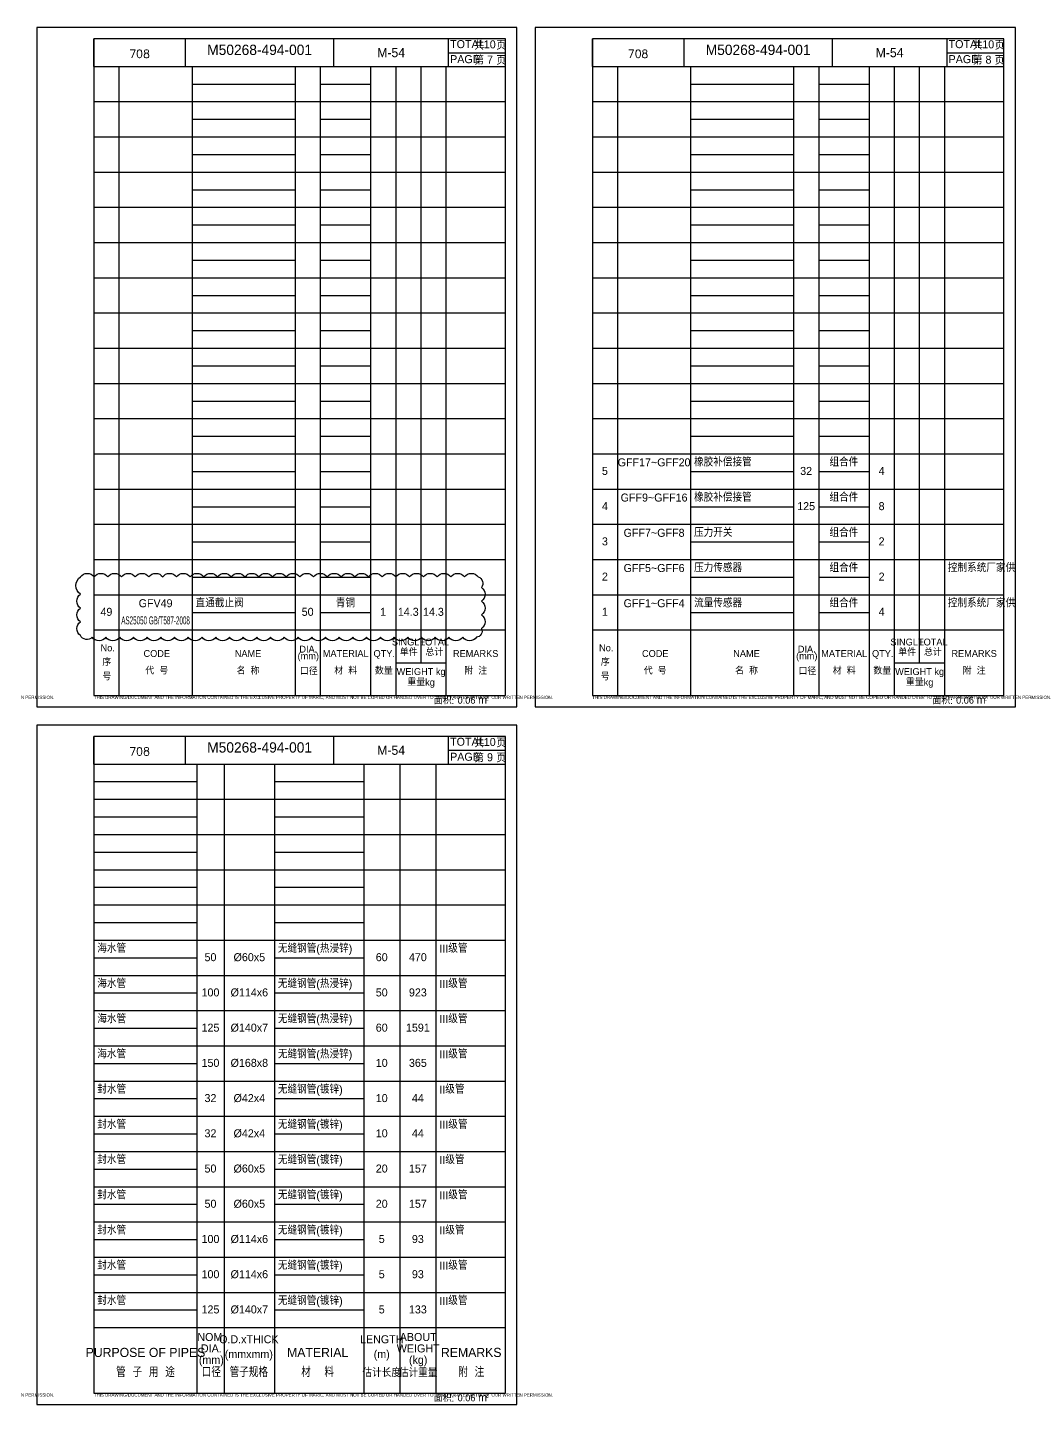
# Model space of a CAD drawing. Header units: millimetres. Extents: x 0 to 1091, y -428 to 602.
# Drawn here: x 650 to 1091, y 0 to 602 of the extents above; entities that cross this region are included whole.
import ezdxf
from ezdxf.enums import TextEntityAlignment as Align

# ---------------------------------------------------------------- set-up
doc = ezdxf.new("R2010")
doc.units = ezdxf.units.MM
doc.linetypes.add('CENTER2', pattern=[1.55, 0.8, -0.15, 0.15, -0.15, 0.15, -0.15])
doc.layers.add('CHINESE', color=2, linetype='CENTER2')
doc.layers.add('TEXT', color=2, linetype='Continuous')
doc.layers.add('云线', color=6, linetype='Continuous', plot=False)
doc.styles.add('CHINESE', font='SHORT.shx', dxfattribs={"bigfont": 'HZDXF.shx'})
doc.styles.add('HZDXF', font='short.shx', dxfattribs={"bigfont": 'hzdxf.shx'})
doc.styles.add('ROMANS', font='ROMANS')

# ---------------------------------------------------------------- blocks, each defined once
blk = doc.blocks.new('200')
at = {"color": 0}
for p, q in [((0, 0), (0, -22)), ((32, 0), (32, -22)), ((77, 0), (77, -22)), ((88, 0), (88, -22)), ((121, 0), (121, -22)), ((143, 0), (143, -22))]:
    blk.add_line(p, q, dxfattribs=at)
for p, q in [((132, 0), (132, -11)), ((121, -14.3), (143, -14.3))]:
    blk.add_line(p, q)
at = {"color": 7}
for points in [[(0, 246.4), (0, -28.6)], [(32, 246.4), (32, -28.6)], [(77, 246.4), (77, -28.6)], [(88, 246.4), (88, -28.6)], [(110, 246.4), (110, -28.6)], [(121, 246.4), (121, -28.6)], [(132, 246.4), (132, -14.3)], [(143, 246.4), (143, -28.6)], [(32, 238.7), (77, 238.7)], [(88, 238.7), (110, 238.7)], [(-11, 231), (169, 231)], [(32, 223.3), (77, 223.3)], [(88, 223.3), (110, 223.3)], [(-11, 215.6), (169, 215.6)], [(32, 207.9), (77, 207.9)], [(88, 207.9), (110, 207.9)], [(-11, 200.2), (169, 200.2)], [(32, 192.5), (77, 192.5)], [(88, 192.5), (110, 192.5)], [(-11, 184.8), (169, 184.8)], [(32, 177.1), (77, 177.1)], [(88, 177.1), (110, 177.1)], [(-11, 169.4), (169, 169.4)], [(32, 161.7), (77, 161.7)], [(88, 161.7), (110, 161.7)], [(-11, 154), (169, 154)], [(32, 146.3), (77, 146.3)], [(88, 146.3), (110, 146.3)], [(-11, 138.6), (169, 138.6)], [(32, 130.9), (77, 130.9)], [(88, 130.9), (110, 130.9)], [(-11, 123.2), (169, 123.2)], [(32, 115.5), (77, 115.5)], [(88, 115.5), (110, 115.5)], [(-11, 107.8), (169, 107.8)], [(32, 100.1), (77, 100.1)], [(88, 100.1), (110, 100.1)], [(-11, 92.4), (169, 92.4)], [(32, 84.7), (77, 84.7)], [(88, 84.7), (110, 84.7)], [(-11, 77), (169, 77)], [(32, 69.3), (77, 69.3)], [(88, 69.3), (110, 69.3)], [(-11, 61.6), (169, 61.6)], [(32, 53.9), (77, 53.9)], [(88, 53.9), (110, 53.9)], [(-11, 46.2), (169, 46.2)], [(32, 38.5), (77, 38.5)], [(88, 38.5), (110, 38.5)], [(-11, 30.8), (169, 30.8)], [(32, 23.1), (77, 23.1)], [(88, 23.1), (110, 23.1)], [(-11, 15.4), (169, 15.4)], [(32, 7.7), (77, 7.7)], [(88, 7.7), (110, 7.7)]]:
    blk.add_lwpolyline(points, dxfattribs=at)
at = {"color": 0}
blk.add_lwpolyline([(-11, 0), (169, 0)], dxfattribs=at)
at = {"layer": 'TEXT', "color": 2, "style": 'HZDXF'}
for s, p in [('SINGLE', (126.7, -6.76)), ('TOTAL', (137.89, -6.76)), ('No.', (-4.93, -9.3)), ('CODE', (16.52, -11.78)), ('NAME', (56.43, -11.78)), ('(mm)', (82.78, -12.86)), ('DIA.', (82.78, -9.86)), ('MATERIAL', (99.15, -11.78)), ('QTY.', (115.99, -11.78)), ('单件', (126.7, -11.27)), ('总计', (137.89, -11.27)), ('REMARKS', (155.97, -11.78)), ('序', (-5.34, -15.65)), ('代  号', (16.52, -19.41)), ('名  称', (56.43, -19.41)), ('口径', (83.03, -19.58)), ('材  料', (99.15, -19.41)), ('数量', (115.8, -19.41)), ('WEIGHT kg', (132.12, -19.67)), ('附  注', (155.97, -19.41)), ('号', (-5.34, -21.92)), ('重量kg', (132.12, -24.35))]:
    blk.add_text(s, height=3, dxfattribs=at).set_placement(p, align=Align.CENTER)
blk = doc.blocks.new('$frameArea')
at = {"color": 2, "linetype": 'Continuous', "style": 'HZDXF'}
for s, p in [('面', (-31.33, -3.8)), ('积:', (-27.42, -3.8))]:
    blk.add_text(s, height=3, dxfattribs=at).set_placement(p)
at = {"color": 2, "style": 'HZDXF'}
for s, height, p in [('m', 3.5, (-11.95, -3.61)), ('2', 2, (-8.89, -2.17))]:
    blk.add_text(s, height=height, dxfattribs=at).set_placement(p)
at = {"color": 2, "linetype": 'Continuous', "style": 'HZDXF'}
blk.add_attdef('AREA', text='', height=3, dxfattribs=at).set_placement((-17.02, -3.6), align=Align.CENTER)
blk = doc.blocks.new('201')
at = {"color": 7, "linetype": 'Continuous'}
for points in [[(0, 246.4), (0, -28.6)], [(12, 246.4), (12, -28.6)], [(34, 246.4), (34, -28.6)], [(73, 246.4), (73, -28.6)], [(88.8, 246.4), (88.8, -28.6)], [(104.6, 246.4), (104.6, -28.6)], [(-45, 238.7), (0, 238.7)], [(34, 238.7), (73, 238.7)], [(-45, 231), (135, 231)], [(34, 231), (73, 231)], [(-45, 223.3), (0, 223.3)], [(34, 223.3), (73, 223.3)], [(-45, 215.6), (135, 215.6)], [(-45, 207.9), (0, 207.9)], [(34, 207.9), (73, 207.9)], [(-45, 200.2), (135, 200.2)], [(-45, 192.5), (0, 192.5)], [(34, 192.5), (73, 192.5)], [(-45, 184.8), (135, 184.8)], [(-45, 177.1), (0, 177.1)], [(34, 177.1), (73, 177.1)], [(-45, 169.4), (135, 169.4)], [(-45, 161.7), (0, 161.7)], [(34, 161.7), (73, 161.7)], [(-45, 154), (135, 154)], [(-45, 146.3), (0, 146.3)], [(34, 146.3), (73, 146.3)], [(-45, 138.6), (135, 138.6)], [(-45, 130.9), (0, 130.9)], [(34, 130.9), (73, 130.9)], [(-45, 123.2), (135, 123.2)], [(-45, 115.5), (0, 115.5)], [(34, 115.5), (73, 115.5)], [(-45, 107.8), (135, 107.8)], [(-45, 100.1), (0, 100.1)], [(34, 100.1), (73, 100.1)], [(-45, 92.4), (135, 92.4)], [(-45, 84.7), (0, 84.7)], [(34, 84.7), (73, 84.7)], [(-45, 77), (135, 77)], [(-45, 69.3), (0, 69.3)], [(34, 69.3), (73, 69.3)], [(-45, 61.6), (135, 61.6)], [(-45, 53.9), (0, 53.9)], [(34, 53.9), (73, 53.9)], [(-45, 46.2), (135, 46.2)], [(-45, 38.5), (0, 38.5)], [(34, 38.5), (73, 38.5)], [(-45, 30.8), (135, 30.8)], [(-45, 23.1), (0, 23.1)], [(34, 23.1), (73, 23.1)], [(-45, 15.4), (135, 15.4)], [(-45, 7.7), (0, 7.7)], [(34, 7.7), (73, 7.7)], [(-45, 0), (135, 0)]]:
    blk.add_lwpolyline(points, dxfattribs=at)
at = {"color": 0}
blk.add_lwpolyline([(-45, 0), (135, 0)], dxfattribs=at)
at = {"layer": 'TEXT', "color": 2, "style": 'HZDXF'}
for s, height, p in [('NOM.', 3.5, (6.38, -5.85)), ('O.D.xTHICK', 3.5, (22.78, -6.85)), ('LENGTH', 3.5, (80.9, -6.85)), ('ABOUT', 3.5, (96.84, -5.85)), ('PURPOSE OF PIPES', 4, (-22.42, -12.85)), ('DIA.', 3.5, (6.38, -10.85)), ('(mmxmm)', 3.5, (22.78, -13.35)), ('MATERIAL', 4, (52.88, -12.85)), ('(m)', 3.5, (80.9, -13.35)), ('WEIGHT', 3.5, (96.84, -10.85)), ('REMARKS', 4, (120.04, -12.85)), ('管  子  用  途', 4, (-22.42, -21.59)), ('(mm)', 3.5, (6.38, -15.85)), ('口径', 4, (6.38, -21.59)), ('管子规格', 4, (22.78, -21.59)), ('材    料', 4, (52.88, -21.59)), ('估计长度', 3.5, (80.9, -21.59)), ('估计重量', 3.5, (96.84, -21.59)), ('(kg)', 3.5, (96.84, -15.85)), ('附  注', 4, (120.04, -21.59))]:
    blk.add_text(s, height=height, dxfattribs=at).set_placement(p, align=Align.CENTER)
blk = doc.blocks.new('$FRAMEC2')
at = {"color": 0}
for points in [[(-180, -12), (-180, 0)], [(-140, 0), (-140, -12)], [(-75, -12), (-75, 0)], [(-25, 0), (-25, -12)], [(-180, -12), (0, -12)]]:
    blk.add_lwpolyline(points, dxfattribs=at)
at = {"color": 7}
blk.add_lwpolyline([(-25, -6), (0, -6)], dxfattribs=at)
at = {"color": 2, "style": 'ROMANS'}
blk.add_text('708', height=3.5, dxfattribs=at).set_placement((-160, -8.22), align=Align.CENTER)
at = {"color": 2, "style": 'HZDXF'}
for s, p in [('TOTAL', (-24.2, -4)), ('共', (-13.6, -4.65)), ('页', (-4, -4.65)), ('PAGE', (-24.2, -10.57)), ('第', (-13.6, -11.21)), ('页', (-4, -11.22))]:
    blk.add_text(s, height=3.5, dxfattribs=at).set_placement(p)
for tag, height, p in [('DRAW_NO', 4.5, (-107.5, -6.99)), ('TOTAL_PAGE', 3.5, (-6.86, -4.1)), ('PAGE_NO', 3.5, (-6.76, -10.78))]:
    blk.add_attdef(tag, text='', height=height, dxfattribs=at).set_placement(p, align=Align.CENTER)
at = {"color": 2, "style": 'ROMANS'}
blk.add_attdef('MARK', text='', height=3, dxfattribs=at).set_placement((-50, -6), align=Align.MIDDLE)

msp = doc.modelspace()

# ---------------------------------------------------------------- linework, layer by layer
at = {"color": 7, "linetype": 'Continuous'}
for points in [[(654, 305), (864, 305), (864, 602), (654, 602)], [(872, 305), (1082, 305), (1082, 602), (872, 602)], [(654, 0), (864, 0), (864, 297), (654, 297)]]:
    msp.add_lwpolyline(points, close=True, dxfattribs=at)
at = {"color": 1, "linetype": 'Continuous'}
for points in [[(679, 310), (859, 310), (859, 597), (679, 597)], [(897, 310), (1077, 310), (1077, 597), (897, 597)], [(679, 5), (859, 5), (859, 292), (679, 292)]]:
    msp.add_lwpolyline(points, close=True, dxfattribs=at)
at = {"layer": '云线'}
msp.add_lwpolyline([(673.1, 361.79, -0.520567), (679.1, 361.79, -0.520567), (685.1, 361.79, -0.520567), (691.1, 361.79, -0.520567), (697.1, 361.79, -0.520567), (703.1, 361.79, -0.520567), (709.1, 361.79, -0.520567), (715.1, 361.79, -0.520567), (721.1, 361.79, -0.520567), (727.1, 361.79, -0.520567), (733.1, 361.79, -0.520567), (739.1, 361.79, -0.520567), (745.1, 361.79, -0.520567), (751.1, 361.79, -0.520567), (757.1, 361.79, -0.520567), (763.1, 361.79, -0.520567), (769.1, 361.79, -0.520567), (775.1, 361.79, -0.520567), (781.1, 361.79, -0.520567), (787.1, 361.79, -0.520567), (793.1, 361.79, -0.520567), (799.1, 361.79, -0.520567), (805.1, 361.79, -0.520567), (811.1, 361.79, -0.520567), (817.1, 361.79, -0.520567), (823.1, 361.79, -0.520567), (829.1, 361.79, -0.520567), (835.1, 361.79, -0.520567), (841.1, 361.79, -0.520567), (847.1, 361.79, -0.520567), (848.51, 357.2, -0.520567), (848.51, 351.2, -0.520567), (848.51, 345.2, -0.520567), (848.51, 339.2, -0.520567), (846.3, 335.41, -0.520567), (840.3, 335.41, -0.520567), (834.3, 335.41, -0.520567), (828.3, 335.41, -0.520567), (822.3, 335.41, -0.520567), (816.3, 335.41, -0.520567), (810.3, 335.41, -0.520567), (804.3, 335.41, -0.520567), (798.3, 335.41, -0.520567), (792.3, 335.41, -0.520567), (786.3, 335.41, -0.520567), (780.3, 335.41, -0.520567), (774.3, 335.41, -0.520567), (768.3, 335.41, -0.520567), (762.3, 335.41, -0.520567), (756.3, 335.41, -0.520567), (750.3, 335.41, -0.520567), (744.3, 335.41, -0.520567), (738.3, 335.41, -0.520567), (732.3, 335.41, -0.520567), (726.3, 335.41, -0.520567), (720.3, 335.41, -0.520567), (714.3, 335.41, -0.520567), (708.3, 335.41, -0.520567), (702.3, 335.41, -0.520567), (696.3, 335.41, -0.520567), (690.3, 335.41, -0.520567), (684.3, 335.41, -0.520567), (678.3, 335.41, -0.520567), (673.1, 336.21, -0.520567), (673.1, 342.21, -0.520567), (673.1, 348.21, -0.520567), (673.1, 354.21, -0.520567)], format="xyb", close=True, dxfattribs=at)

# ---------------------------------------------------------------- block references
at = {"color": 3}
ref = msp.add_blockref('$FRAMEC2', (859, 597), dxfattribs=at)
ref.add_attrib('MARK', 'M-54', dxfattribs={"color": 2, "height": 4, "style": 'HZDXF'}).set_placement((809, 591), align=Align.MIDDLE)
ref.add_attrib('PAGE_NO', '7', dxfattribs={"color": 2, "height": 3.5, "style": 'HZDXF'}).set_placement((852.24, 586.22), align=Align.CENTER)
ref.add_attrib('DRAW_NO', 'M50268-494-001', dxfattribs={"color": 2, "height": 4.5, "style": 'HZDXF'}).set_placement((751.5, 590.01), align=Align.CENTER)
ref.add_attrib('TOTAL_PAGE', '10', dxfattribs={"color": 2, "height": 3.5, "style": 'HZDXF'}).set_placement((852.14, 592.9), align=Align.CENTER)
ref = msp.add_blockref('$FRAMEC2', (1077, 597), dxfattribs=at)
ref.add_attrib('MARK', 'M-54', dxfattribs={"color": 2, "height": 4, "style": 'HZDXF'}).set_placement((1027, 591), align=Align.MIDDLE)
ref.add_attrib('PAGE_NO', '8', dxfattribs={"color": 2, "height": 3.5, "style": 'HZDXF'}).set_placement((1070.24, 586.22), align=Align.CENTER)
ref.add_attrib('DRAW_NO', 'M50268-494-001', dxfattribs={"color": 2, "height": 4.5, "style": 'HZDXF'}).set_placement((969.5, 590.01), align=Align.CENTER)
ref.add_attrib('TOTAL_PAGE', '10', dxfattribs={"color": 2, "height": 3.5, "style": 'HZDXF'}).set_placement((1070.14, 592.9), align=Align.CENTER)
for name, p in [('200', (690, 338.6)), ('200', (908, 338.6)), ('201', (724, 33.6))]:
    msp.add_blockref(name, p)
for p in [(859, 310), (1077, 310), (859, 5)]:
    msp.add_blockref('$frameArea', p).add_auto_attribs({'AREA': '0.06'})
ref = msp.add_blockref('$FRAMEC2', (859, 292), dxfattribs=at)
ref.add_attrib('MARK', 'M-54', dxfattribs={"color": 2, "height": 4, "style": 'HZDXF'}).set_placement((809, 286), align=Align.MIDDLE)
ref.add_attrib('PAGE_NO', '9', dxfattribs={"color": 2, "height": 3.5, "style": 'HZDXF'}).set_placement((852.24, 281.22), align=Align.CENTER)
ref.add_attrib('DRAW_NO', 'M50268-494-001', dxfattribs={"color": 2, "height": 4.5, "style": 'HZDXF'}).set_placement((751.5, 285.01), align=Align.CENTER)
ref.add_attrib('TOTAL_PAGE', '10', dxfattribs={"color": 2, "height": 3.5, "style": 'HZDXF'}).set_placement((852.14, 287.9), align=Align.CENTER)

# ---------------------------------------------------------------- texts
at = {"color": 2, "style": 'HZDXF'}
for p in [(461, 309.86), (679, 309.86), (897, 309.86), (461, 4.86), (679, 4.86)]:
    msp.add_text('THIS DRAWING/DOCUMENT AND THE INFORMATION CONTAINED IS THE EXCLUSIVE PROPERTY OF MARIC, AND MUST NOT BE COPIED OR HANDED OVER TO THIRD PARTIES WITHOUT OUR WRITTEN PERMISSION.', height=1.4, dxfattribs=at).set_placement(p, align=Align.TOP_LEFT)
at = {"layer": 'CHINESE', "style": 'CHINESE'}
for s, p in [('橡胶补偿接管', (941.5, 410.15)), ('橡胶补偿接管', (941.5, 394.75)), ('压力开关', (941.5, 379.35)), ('压力传感器', (941.5, 363.95)), ('控制系统厂家供', (1052.5, 363.95)), ('直通截止阀', (723.5, 348.55)), ('流量传感器', (941.5, 348.55)), ('控制系统厂家供', (1052.5, 348.55)), ('海水管', (680.5, 197.55)), ('无缝钢管(热浸锌)', (759.5, 197.55)), ('III级管', (830.1, 197.55)), ('海水管', (680.5, 182.15)), ('无缝钢管(热浸锌)', (759.5, 182.15)), ('III级管', (830.1, 182.15)), ('海水管', (680.5, 166.75)), ('无缝钢管(热浸锌)', (759.5, 166.75)), ('III级管', (830.1, 166.75)), ('海水管', (680.5, 151.35)), ('无缝钢管(热浸锌)', (759.5, 151.35)), ('III级管', (830.1, 151.35)), ('封水管', (680.5, 135.95)), ('无缝钢管(镀锌)', (759.5, 135.95)), ('II级管', (830.1, 135.95)), ('封水管', (680.5, 120.55)), ('无缝钢管(镀锌)', (759.5, 120.55)), ('III级管', (830.1, 120.55)), ('封水管', (680.5, 105.15)), ('无缝钢管(镀锌)', (759.5, 105.15)), ('II级管', (830.1, 105.15)), ('封水管', (680.5, 89.75)), ('无缝钢管(镀锌)', (759.5, 89.75)), ('III级管', (830.1, 89.75)), ('封水管', (680.5, 74.35)), ('无缝钢管(镀锌)', (759.5, 74.35)), ('II级管', (830.1, 74.35)), ('封水管', (680.5, 58.95)), ('无缝钢管(镀锌)', (759.5, 58.95)), ('III级管', (830.1, 58.95)), ('封水管', (680.5, 43.55)), ('无缝钢管(镀锌)', (759.5, 43.55)), ('III级管', (830.1, 43.55))]:
    msp.add_text(s, height=3.5, dxfattribs=at).set_placement(p)
for s, p in [('组合件', (1007, 410.15)), ('组合件', (1007, 394.75)), ('组合件', (1007, 379.35)), ('组合件', (1007, 363.95)), ('青铜', (789, 348.55)), ('组合件', (1007, 348.55))]:
    msp.add_text(s, height=3.5, dxfattribs=at).set_placement(p, align=Align.CENTER)
at = {"layer": 'CHINESE', "style": 'CHINESE', "width": 0.650995}
msp.add_text('AS25050 GB/T587-2008', height=3.5, dxfattribs=at).set_placement((691, 341.05), (721, 341.05), align=Align.FIT)
at = {"layer": 'TEXT', "style": 'CHINESE'}
for s, p in [('5', (902.5, 406.4)), ('GFF17~GFF20', (924, 410.15)), ('32', (990.5, 406.4)), ('4', (1023.5, 406.4)), ('GFF9~GFF16', (924, 394.75)), ('4', (902.5, 391)), ('125', (990.5, 391)), ('8', (1023.5, 391)), ('GFF7~GFF8', (924, 379.35)), ('3', (902.5, 375.6)), ('2', (1023.5, 375.6)), ('GFF5~GFF6', (924, 363.95)), ('2', (902.5, 360.2)), ('2', (1023.5, 360.2)), ('GFV49', (706, 348.55)), ('GFF1~GFF4', (924, 348.55)), ('49', (684.5, 344.8)), ('50', (772.5, 344.8)), ('1', (805.5, 344.8)), ('14.3', (816.5, 344.8)), ('14.3', (827.5, 344.8)), ('1', (902.5, 344.8)), ('4', (1023.5, 344.8)), ('50', (730, 193.8)), ('%%c60x5', (747, 193.8)), ('60', (804.9, 193.8)), ('470', (820.7, 193.8)), ('100', (730, 178.4)), ('%%c114x6', (747, 178.4)), ('50', (804.9, 178.4)), ('923', (820.7, 178.4)), ('125', (730, 163)), ('%%c140x7', (747, 163)), ('60', (804.9, 163)), ('1591', (820.7, 163)), ('150', (730, 147.6)), ('%%c168x8', (747, 147.6)), ('10', (804.9, 147.6)), ('365', (820.7, 147.6)), ('32', (730, 132.2)), ('%%c42x4', (747, 132.2)), ('10', (804.9, 132.2)), ('44', (820.7, 132.2)), ('%%c42x4', (747, 116.8)), ('32', (730, 116.8)), ('10', (804.9, 116.8)), ('44', (820.7, 116.8)), ('50', (730, 101.4)), ('%%c60x5', (747, 101.4)), ('20', (804.9, 101.4)), ('157', (820.7, 101.4)), ('50', (730, 86)), ('%%c60x5', (747, 86)), ('20', (804.9, 86)), ('157', (820.7, 86)), ('100', (730, 70.6)), ('%%c114x6', (747, 70.6)), ('5', (804.9, 70.6)), ('93', (820.7, 70.6)), ('100', (730, 55.2)), ('%%c114x6', (747, 55.2)), ('5', (804.9, 55.2)), ('93', (820.7, 55.2)), ('125', (730, 39.8)), ('%%c140x7', (747, 39.8)), ('5', (804.9, 39.8)), ('133', (820.7, 39.8))]:
    msp.add_text(s, height=3.5, dxfattribs=at).set_placement(p, align=Align.CENTER)

doc.saveas('drawing.dxf')
